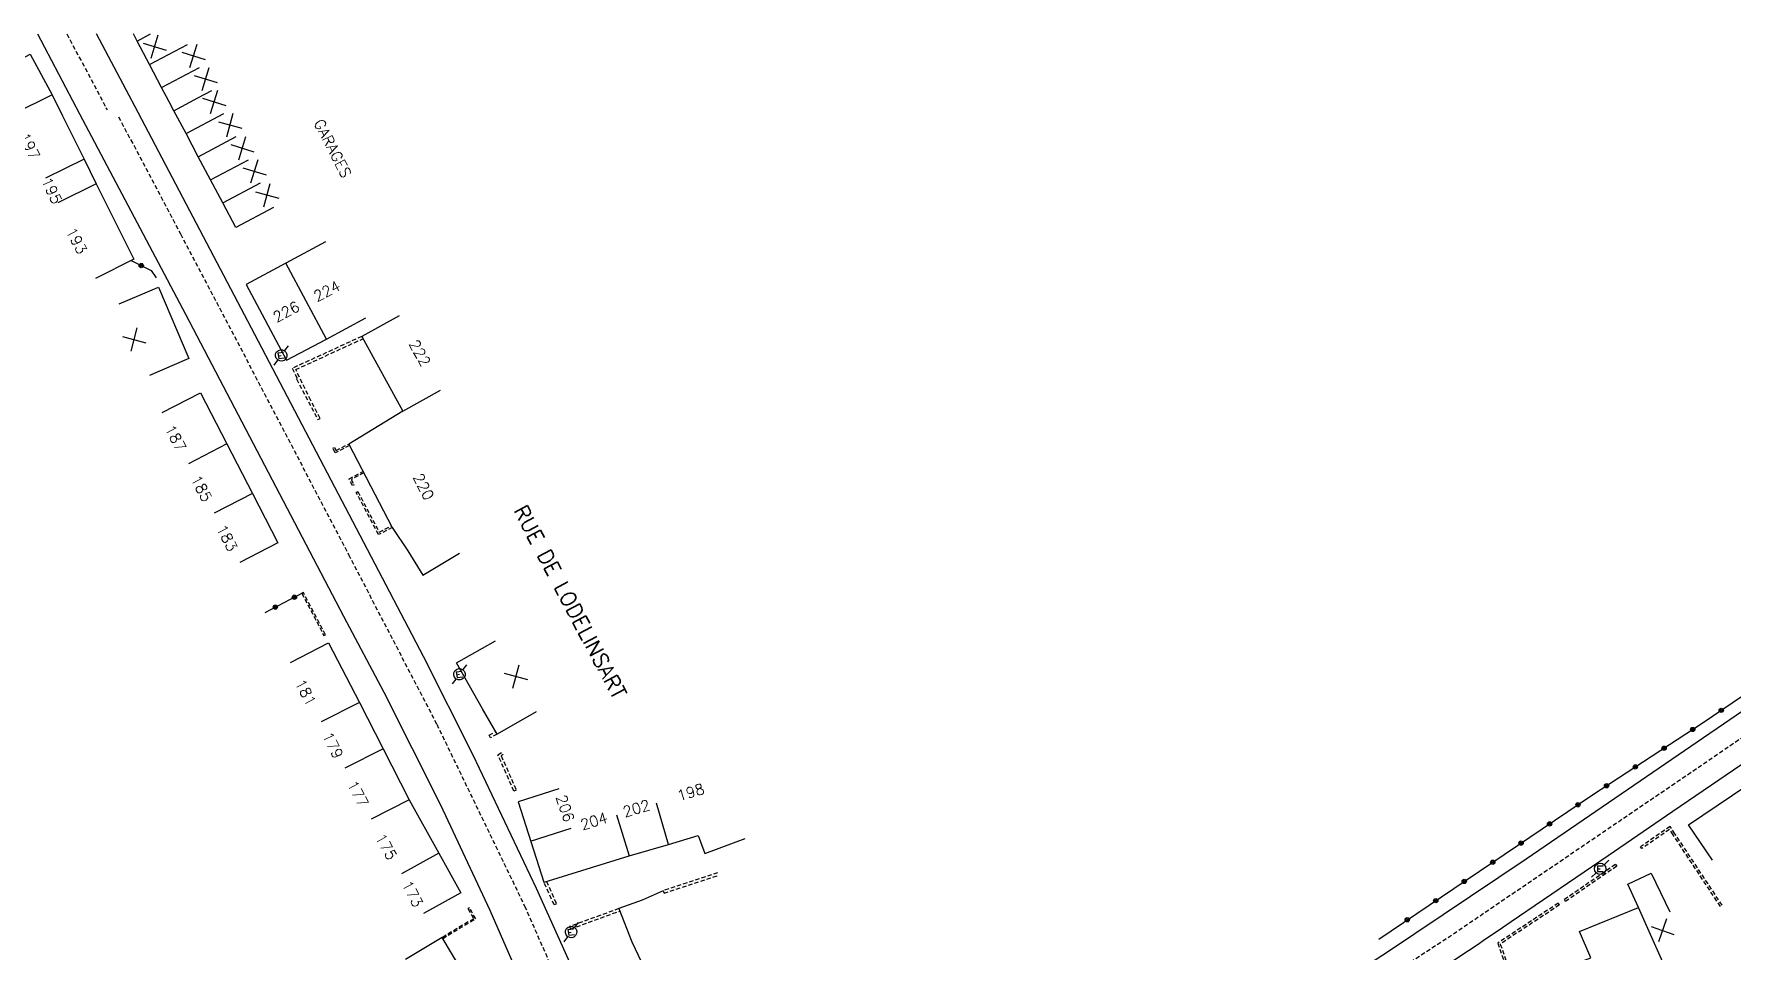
# Model space of a CAD drawing. Header units: millimetres. Extents: x 155999 to 157000, y 122000 to 123000.
# Drawn here: x 156699.7 to 156897.7, y 122893.1 to 123000 of the extents above; entities that cross this region are included whole.
import ezdxf
from ezdxf.enums import TextEntityAlignment as Align

# ---------------------------------------------------------------- set-up
doc = ezdxf.new("R2010")
doc.units = ezdxf.units.MM
doc.linetypes.add('DASHED', pattern=[0.75, 0.5, -0.25])
doc.layers.get('0').update_dxf_attribs({"linetype": 'CONTINUOUS'})
for name, color, linetype in [('W0001', 6, 'DASHED'), ('W0008', 7, 'CONTINUOUS'), ('W0100', 7, 'CONTINUOUS'), ('W0112', 1, 'DASHED'), ('W0322', 7, 'CONTINUOUS'), ('W0471', 7, 'CONTINUOUS'), ('W0984', 7, 'CONTINUOUS'), ('W0989', 7, 'CONTINUOUS'), ('W0991', 7, 'CONTINUOUS'), ('W1102', 7, 'CONTINUOUS')]:
    doc.layers.add(name, color=color, linetype=linetype)
doc.styles.get("Standard").update_dxf_attribs({"font": 'romans.shx', "width": 0.85})

# ---------------------------------------------------------------- blocks, each defined once
blk = doc.blocks.new('t322o')
at = {"color": 0, "linetype": 'Continuous'}
for radius in [0.25, 0.15]:
    blk.add_circle((0, 0), radius, dxfattribs=at)
blk = doc.blocks.new('t991o')
at = {"color": 0, "linetype": 'Continuous'}
for p, q in [((-1, 1), (1, -1)), ((-1, -1), (1, 1))]:
    blk.add_line(p, q, dxfattribs=at)
blk = doc.blocks.new('T471')
for p, q in [((-0.333334, 0.333334), (-0.333334, -0.333334)), ((-0.333334, 0.333334), (0.333334, 0.333334)), ((-0.333334, 0), (0, 0)), ((0.500001, 0.500001), (1.000002, 1.000002)), ((-0.500001, -0.500001), (-1.000002, -1.000002)), ((-0.333334, -0.333334), (0.333334, -0.333334))]:
    blk.add_line(p, q)
blk.add_ellipse((0, 0), major_axis=(0.471405, 0.471405), ratio=1, start_param=5.4977871438, end_param=11.780972451)

msp = doc.modelspace()

# ---------------------------------------------------------------- linework, layer by layer
at = {"layer": 'W0001'}
for points in [[(156703.59, 123000), (156708.14, 122991.41), (156708.28, 122991.14)], [(156709.62, 122990.34), (156716.82, 122976.69), (156724.16, 122962.77), (156736.43, 122939.32), (156746.71, 122919.55), (156756.96, 122898.36), (156762.42, 122885.93), (156767.89, 122872.71), (156771.94, 122861.22), (156778.03, 122847.65), (156780.79, 122841.41), (156784.9, 122833.82), (156787.05, 122830.49)]]:
    msp.add_lwpolyline(points, dxfattribs=at)
at = {"layer": 'W0001', "flags": 128}
msp.add_lwpolyline([(156995.16, 123000), (156993.35, 122998.03), (156962.1, 122964.95), (156955.62, 122958.67), (156945.81, 122950.45), (156927.63, 122937.56), (156891.54, 122912.94), (156864.79, 122894.77), (156848.7, 122884.27), (156840.57, 122879.67), (156835.69, 122877.12), (156826.27, 122873.22), (156794.75, 122860.17), (156794.75, 122860.17)], dxfattribs=at)
at = {"layer": 'W0008'}
for points in [[(156700.15, 123000), (156705.06, 122990.71), (156717.42, 122967.33), (156735.85, 122932.15), (156740.54, 122923.29), (156747.13, 122910.16), (156752.89, 122897.89), (156757.46, 122887.48), (156762.36, 122875.91), (156767.09, 122863.64), (156766.98, 122861.49), (156764.18, 122859.25), (156741.57, 122842.74)], [(156793.8, 122862.5), (156781.29, 122857.45), (156777.74, 122856.94), (156775.95, 122858.42), (156774.23, 122862.54), (156769.4, 122874.6), (156765.71, 122883.67), (156762.06, 122892.15), (156758.35, 122900.42), (156750.95, 122915.93), (156745.17, 122927.45), (156737.78, 122941.53), (156725.51, 122964.98), (156711.5, 122991.57), (156710.83, 122992.84), (156707.03, 123000)]]:
    msp.add_lwpolyline(points, dxfattribs=at)
at = {"layer": 'W0008', "flags": 128}
for points in [[(156793.8, 122862.5), (156810.08, 122869.3), (156825.67, 122875.69), (156835.25, 122879.65), (156841.45, 122882.57), (156857.59, 122893.03), (156873.76, 122903.86), (156892.22, 122916.5), (156913.22, 122930.88), (156925.89, 122939.56), (156939.26, 122948.65, 0.0155), (156946.82, 122954.14, 0.0207), (156949.47, 122956.43, -0.0663), (156954.64, 122961.11, -0.013), (156954.3, 122960.78), (156962.43, 122968.97), (156988.05, 122996.13), (156991.71, 123000, 0.1318)], [(156998.72, 123000), (156998.65, 122999.92), (156981.9, 122982.2), (156969.78, 122969.28, -0.0069), (156961.76, 122960.92, -0.0283), (156950.65, 122950.71, -0.0179), (156942.15, 122944.48, -0.0013), (156939.29, 122942.52), (156922.65, 122931.14), (156916.1, 122926.65), (156899.76, 122915.45), (156890.86, 122909.37), (156883.32, 122904.23), (156871.99, 122896.51, -0.0092), (156855.95, 122885.96, 0.0009), (156845.9, 122879.69, -0.0383), (156838.88, 122875.69, -0.0052), (156836.13, 122874.58), (156826.86, 122870.76), (156809.92, 122863.76), (156795.68, 122857.83), (156795.68, 122857.83)]]:
    msp.add_lwpolyline(points, format="xyb", dxfattribs=at)
at = {"layer": 'W0100'}
for points in [[(156715.52, 122992.1), (156714.63, 122993.77), (156713.2, 122996.46), (156711.78, 122999.17), (156711.34, 123000)], [(156694.9, 122995.28), (156699.3, 122997.65), (156701.87, 122992.9), (156703.08, 122990.45)], [(156727.69, 122979.79), (156723.27, 122977.45), (156721.76, 122980.31), (156720.33, 122983.01), (156718.9, 122985.7), (156717.48, 122988.39), (156716.07, 122991.06), (156715.52, 122992.1)], [(156703.08, 122990.45), (156705.58, 122985.41), (156707, 122982.54), (156711.38, 122973.74), (156706.9, 122971.51)], [(156733.75, 122975.76), (156729.12, 122973.3), (156724.47, 122970.82), (156729.18, 122961.97), (156733.84, 122964.45), (156738.46, 122966.91)], [(156742.33, 122967.16), (156737.96, 122964.74), (156742.77, 122956.05), (156736.44, 122952.21), (156741.52, 122942.48), (156743.34, 122939.78), (156745.07, 122936.91), (156749.35, 122939.49)], [(156714.71, 122955.87), (156719.16, 122958.16), (156722.22, 122952.22), (156725.21, 122946.44), (156728.19, 122940.69), (156723.76, 122938.39)], [(156729.66, 122926.74), (156734.1, 122929.04), (156737.71, 122922.08), (156740.45, 122916.7), (156743.5, 122910.75), (156746.97, 122904.53), (156749.53, 122899.92), (156745.16, 122897.49)], [(156758.29, 122920.98), (156753.74, 122918.39), (156752.06, 122921.35), (156749.03, 122926.69), (156753.58, 122929.27)], [(156760.96, 122912.04), (156756.2, 122910.52), (156759.19, 122901.15), (156759.22, 122901.15), (156769.16, 122904.21), (156773.73, 122905.54), (156777.19, 122906.58), (156777.98, 122904.47), (156782.66, 122906.23)], [(156773.11, 122900.15), (156770.67, 122899.05), (156767.94, 122898.06), (156769.46, 122894.2), (156772.79, 122887.14), (156772.96, 122887.23), (156773.53, 122886.02), (156775.29, 122882.3), (156769.76, 122879.69), (156771.87, 122874.82), (156774.95, 122876.08), (156776.66, 122871.9), (156778.69, 122866.93), (156781.61, 122859.35), (156793.34, 122863.74)], [(156757.02, 122869.23), (156761.19, 122871.8), (156754.65, 122882.64), (156750.97, 122888.63), (156747.34, 122894.69), (156743.05, 122892.12)]]:
    msp.add_lwpolyline(points, dxfattribs=at)
at = {"layer": 'W0100', "flags": 128}
for points in [[(156895.48, 122903.69), (156892.69, 122907.84), (156897.82, 122911.29), (156902.92, 122914.76), (156909.47, 122919.21), (156914.68, 122922.68), (156917.46, 122918.52), (156917.46, 122918.52)], [(156874, 122884.24), (156872.24, 122888.93), (156881.27, 122892.31), (156879.97, 122895.38), (156886.85, 122898.18), (156885.58, 122900.9), (156888.32, 122902.2), (156890.48, 122897.69), (156890.48, 122897.69)]]:
    msp.add_lwpolyline(points, dxfattribs=at)
at = {"layer": 'W0112'}
for p, q in [((156890.53, 122907.63), (156887.09, 122905.28)), ((156890.46, 122907.28), (156887.23, 122905.07)), ((156890.88, 122906.66), (156890.46, 122907.28)), ((156891.09, 122906.79), (156890.53, 122907.63)), ((156896.39, 122898.32), (156890.88, 122906.66)), ((156896.6, 122898.45), (156891.09, 122906.79)), ((156887.23, 122905.07), (156887.09, 122905.28)), ((156884.16, 122903.21), (156878.2, 122899.12)), ((156884.3, 122903), (156878.34, 122898.91)), ((156884.16, 122903.21), (156884.3, 122903)), ((156877.49, 122898.7), (156870.42, 122894.03)), ((156877.63, 122898.49), (156870.72, 122893.93)), ((156877.63, 122898.49), (156877.49, 122898.7)), ((156878.34, 122898.91), (156878.2, 122899.12)), ((156870.42, 122894.03), (156872.24, 122888.93)), ((156870.72, 122893.93), (156872.47, 122889.01))]:
    msp.add_line(p, q, dxfattribs=at)
for points in [[(156737.96, 122964.74), (156729.87, 122961.04), (156730.43, 122959.87), (156730.35, 122959.79), (156732.85, 122955.06), (156733.11, 122955.2), (156732.01, 122957.29), (156730.27, 122960.9), (156738.1, 122964.47)], [(156736.53, 122952.03), (156734.88, 122951.17), (156734.6, 122951.73), (156734.78, 122951.82), (156734.97, 122951.44), (156736.44, 122952.21)], [(156738.2, 122948.84), (156736.75, 122948.09), (156737.07, 122947.46), (156736.89, 122947.37), (156736.48, 122948.17), (156738.11, 122949.02)], [(156741.52, 122942.49), (156739.93, 122941.66), (156737.33, 122946.57), (156737.51, 122946.66), (156740.01, 122941.93), (156741.42, 122942.66)], [(156753.74, 122918.39), (156752.98, 122917.96), (156752.81, 122918.26), (156753.58, 122918.69)], [(156754.46, 122916.04), (156754.23, 122915.88), (156755.98, 122911.87), (156755.71, 122911.75), (156753.85, 122915.99), (156754.28, 122916.29)], [(156779.46, 122902.22), (156773.11, 122900.15), (156773.21, 122899.86), (156779.56, 122901.93)], [(156759.51, 122901.24), (156760.67, 122898.61), (156760.39, 122898.49), (156759.22, 122901.15)], [(156747.41, 122894.58), (156751.26, 122896.88), (156750.52, 122898.16), (156750.35, 122898.06), (156751.02, 122896.89), (156747.34, 122894.69)], [(156767.94, 122898.06), (156762.19, 122895.97), (156762.29, 122895.68), (156768.05, 122897.78)]]:
    msp.add_lwpolyline(points, dxfattribs=at)
msp.add_lwpolyline([(156731.16, 122934.89), (156730.98, 122934.8), (156733.54, 122929.89), (156733.72, 122929.98)], close=True, dxfattribs=at)
at = {"layer": 'W0322'}
msp.add_line((156731.08, 122934.85), (156726.65, 122932.55), dxfattribs=at)
at = {"layer": 'W0322', "flags": 128}
msp.add_lwpolyline([(156856.57, 122894.52), (156881.49, 122911.32), (156894.39, 122919.74), (156912.15, 122931.79), (156925.1, 122940.74), (156942.1, 122952.37), (156948.71, 122957.59), (156954.15, 122962.57), (156955.99, 122964.23), (156965.7, 122974.41), (156984.4, 122993.88), (156989.9, 123000)], dxfattribs=at)
at = {"layer": 'W0322'}
msp.add_lwpolyline([(156711.09, 122973.59), (156713.41, 122972.42), (156713.98, 122971.58)], dxfattribs=at)
at = {"layer": 'W1102'}
for p, q in [((156711.78, 122999.17), (156713.34, 123000)), ((156713.2, 122996.46), (156717.63, 122998.79)), ((156714.63, 122993.77), (156719.05, 122996.11)), ((156718.85, 122992.54), (156720.48, 122993.41)), ((156701.87, 122992.9), (156697.39, 122990.68)), ((156716.07, 122991.06), (156718.85, 122992.54)), ((156717.48, 122988.39), (156721.9, 122990.73)), ((156718.9, 122985.7), (156723.32, 122988.04)), ((156705.58, 122985.41), (156701.1, 122983.19)), ((156720.33, 122983.01), (156724.75, 122985.34)), ((156707, 122982.54), (156702.52, 122980.31)), ((156721.76, 122980.31), (156726.17, 122982.65)), ((156733.84, 122964.45), (156729.13, 122973.3)), ((156742.77, 122956.05), (156747.14, 122958.48)), ((156722.22, 122952.22), (156717.78, 122949.92)), ((156725.21, 122946.44), (156720.77, 122944.14)), ((156737.71, 122922.08), (156733.25, 122919.82)), ((156740.45, 122916.7), (156736, 122914.42)), ((156743.5, 122910.75), (156739.05, 122908.47)), ((156773.73, 122905.54), (156772.33, 122910.34)), ((156767.69, 122908.99), (156769.16, 122904.21)), ((156757.64, 122905.93), (156762.4, 122907.45)), ((156746.97, 122904.53), (156742.6, 122902.1)), ((156890.92, 122889.04), (156886.85, 122898.18))]:
    msp.add_line(p, q, dxfattribs=at)
msp.add_lwpolyline([(156709.66, 122968.56), (156714.26, 122970.51), (156717.81, 122962.16), (156713.21, 122960.2)], dxfattribs=at)

# ---------------------------------------------------------------- block references
at = {"layer": 'W0322'}
for p, rotation in [((156712.25, 122973.01), 30.06278999993684), ((156730.11, 122934.35), 30.06278999993684), ((156727.89, 122933.2), 30.06278999993684), ((156896.49, 122921.17), 34.13941926373415), ((156893.17, 122918.94), 33.1406094834971), ((156889.82, 122916.76), 33.1406094834971), ((156886.47, 122914.57), 33.1406094834971), ((156883.12, 122912.38), 33.1406094834971), ((156879.79, 122910.17), 33.97369485556837), ((156876.47, 122907.94), 33.97369485556837), ((156873.15, 122905.7), 33.97369485556837), ((156869.84, 122903.46), 33.97369485556837), ((156866.52, 122901.23), 33.97369485556837), ((156863.2, 122898.99), 33.97369485556837), ((156859.88, 122896.76), 33.97369485556837)]:
    msp.add_blockref('t322o', p, dxfattribs=dict(at, rotation=rotation))
at = {"layer": 'W0471', "rotation": 7.544789999934098}
for p in [(156728.57, 122962.54), (156749.36, 122925.37), (156762.38, 122895.33)]:
    msp.add_blockref('T471', p, dxfattribs=at)
at = {"layer": 'W0471'}
msp.add_blockref('T471', (156882.38, 122902.71), dxfattribs=at)
at = {"layer": 'W0991'}
for p, rotation in [((156713.82, 122998.53), 27.88536999630946), ((156718.34, 122997.45), 27.89536425191113), ((156719.77, 122994.76), 27.88485009840633), ((156720.75, 122992.09), 27.87793908664858), ((156722.61, 122989.39), 30.06278999993684), ((156724.04, 122986.69), 27.89260111478059), ((156725.46, 122984), 27.89879029443328), ((156726.93, 122981.22), 30.06278999993684), ((156711.43, 122964.38), 30.06278999993684), ((156755.94, 122925.12), 30.06278999993684), ((156889.64, 122895.52), 295.4816466894658)]:
    msp.add_blockref('t991o', p, dxfattribs=dict(at, rotation=rotation))

# ---------------------------------------------------------------- texts
at = {"layer": 'W0984'}
msp.add_text('GARAGES', height=1.25, rotation=297.2622, dxfattribs=at).set_placement((156734.58, 122986.66), align=Align.MIDDLE)
at = {"layer": 'W0989'}
msp.add_text('RUE DE LODELINSART', height=1.75, rotation=297.8976, dxfattribs=at).set_placement((156762.27, 122933.79), align=Align.MIDDLE)
at = {"layer": 'W0991'}
for s, rotation, p in [('197', 296.4644, (156699.24, 122986.93)), ('195', 295.2202, (156701.82, 122981.75)), ('193', 297.7153, (156704.72, 122975.91)), ('224', 27.2069, (156733.9, 122970.05)), ('226', 27.8442, (156729.16, 122967.63)), ('222', 299.0386, (156744.74, 122962.82)), ('187', 298.2307, (156716.25, 122952.9)), ('185', 297.3022, (156719.28, 122947.03)), ('220', 297.2178, (156745.17, 122947.24)), ('183', 297.2759, (156722.26, 122941.26)), ('181', 297.8656, (156731.43, 122923.26)), ('179', 296.7802, (156734.6, 122917.1)), ('177', 298.0566, (156737.52, 122911.44)), ('198', 16.9671, (156776.32, 122911.63)), ('206', 288.64, (156761.69, 122909.75)), ('202', 16.453, (156769.99, 122909.74)), ('204', 17.3602, (156765.04, 122908.26)), ('175', 299.1526, (156740.82, 122905.28)), ('173', 297.313, (156743.88, 122899.79))]:
    msp.add_text(s, height=1.25, rotation=rotation, dxfattribs=at).set_placement(p, align=Align.MIDDLE)

doc.saveas('drawing.dxf')
